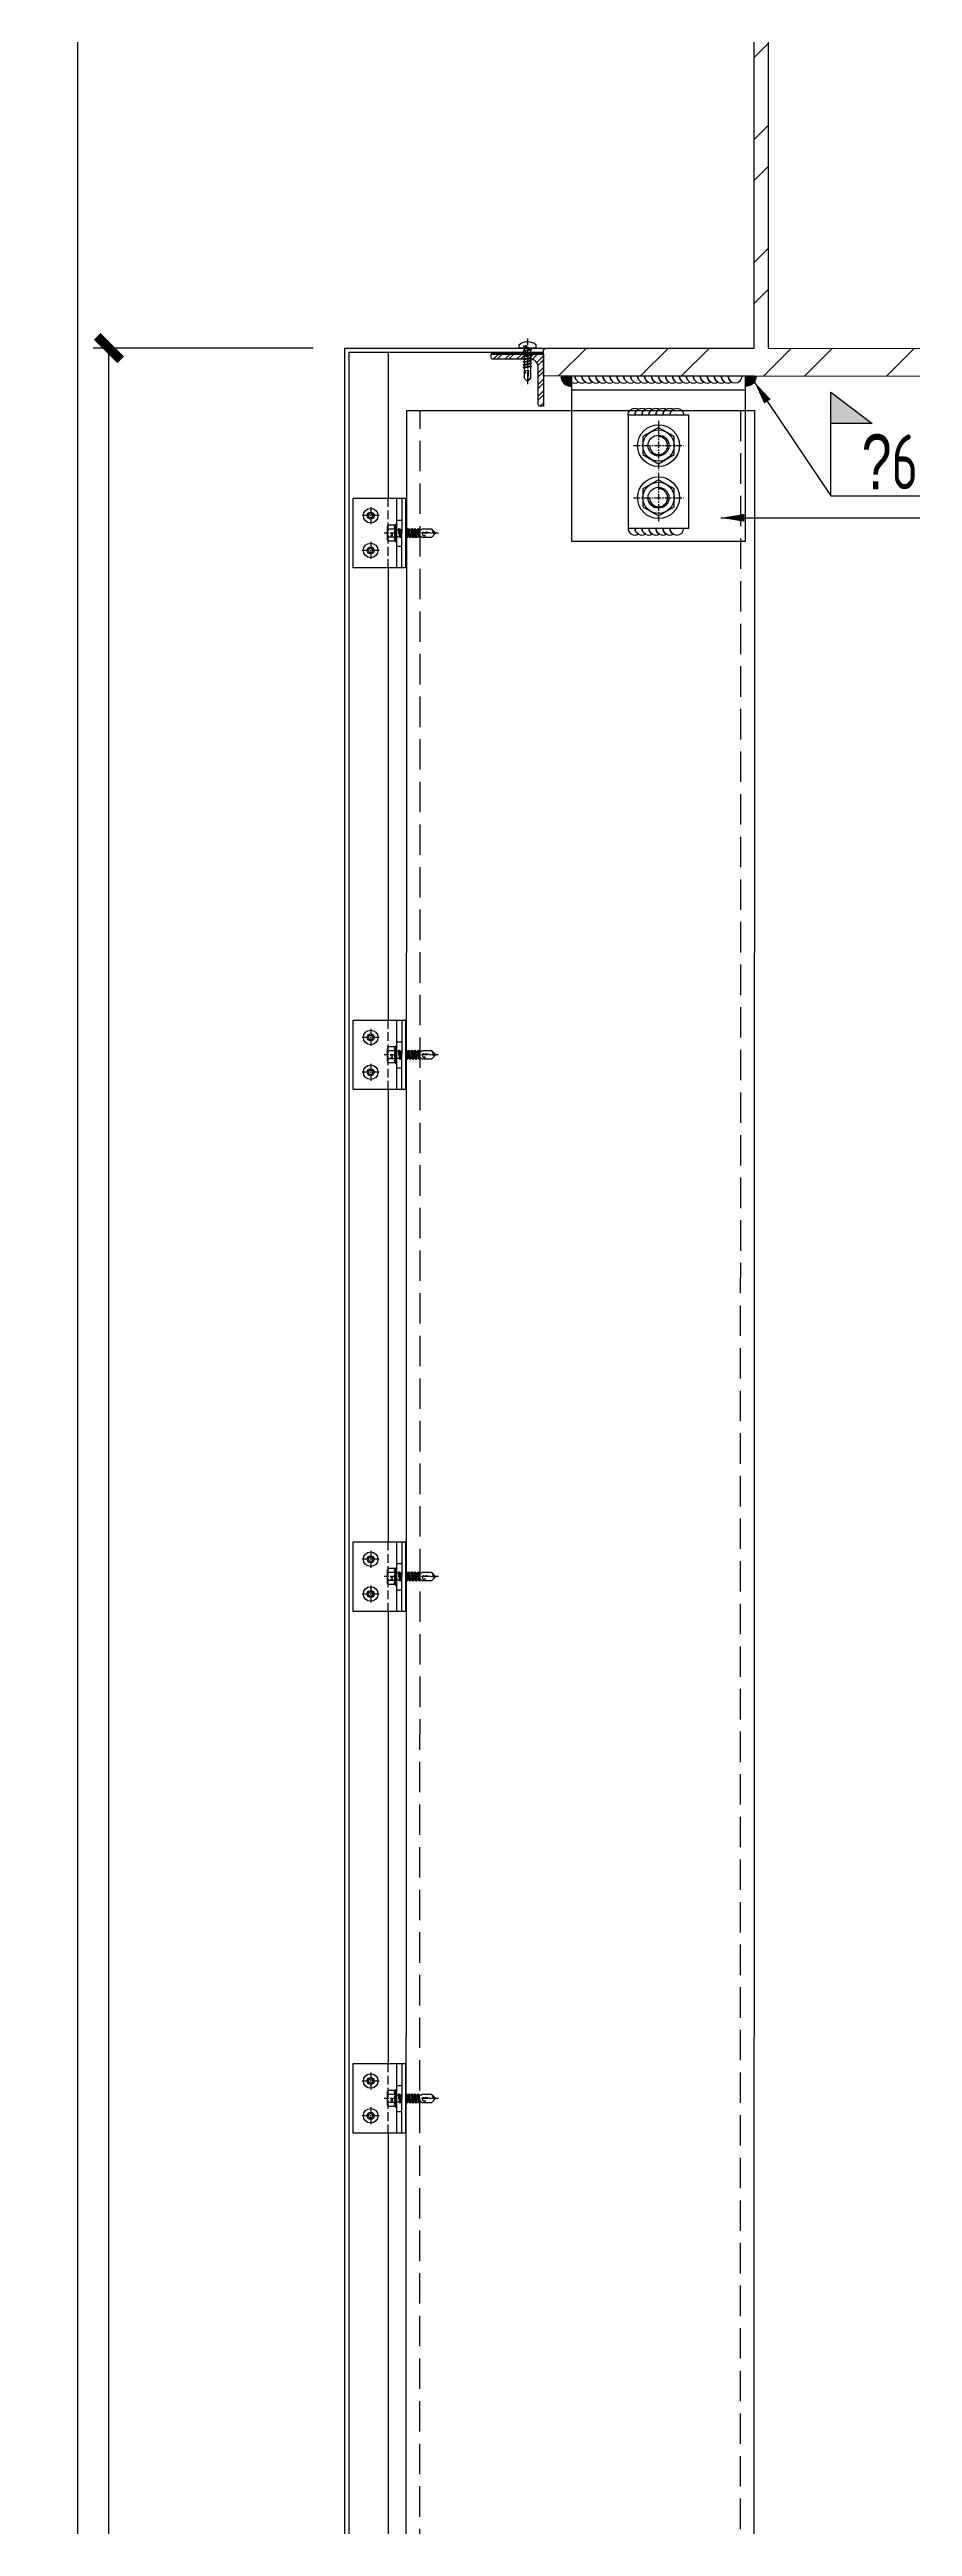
# Model space of a CAD drawing. Extents: x -160106 to 966792, y -663931 to 1550022.
# Drawn here: x -41550 to -41055, y -84372 to -82947 of the extents above; entities that cross this region are included whole.
import ezdxf
from ezdxf.enums import TextEntityAlignment as Align
from ezdxf.xclip import XClip

# ---------------------------------------------------------------- set-up
doc = ezdxf.new("R2010")
doc.units = 0
for name, pattern in [('CENTER', [2, 1.25, -0.25, 0.25, -0.25]), ('ZN-CENTER', [2, 1.25, -0.25, 0.25, -0.25]), ('ZN-DASH', [0.35, 0.25, -0.1])]:
    doc.linetypes.add(name, pattern=pattern)
for name, color, linetype in [('!ZN1-填充-8', 8, 'Continuous'), ('!ZN1-标注-173', 173, 'Continuous'), ('!ZN3-玻璃幕墙-4', 4, 'Continuous'), ('!ZN3-铝板幕墙-3', 3, 'Continuous'), ('!ZN4-辅助材料-1', 1, 'Continuous'), ('!ZN4-配件-11', 11, 'Continuous'), ('!ZN5-钢材投影-40', 40, 'Continuous'), ('!ZN5-钢材断面-2', 2, 'Continuous'), ('!ZN5-铝材投影-112', 112, 'Continuous'), ('!ZN6-虚线-8', 8, 'ZN-DASH'), ('11紧固件', 11, 'Continuous'), ('20剖面图$0$建-墙-填充', 8, 'Continuous'), ('20剖面图$0$建-柱-钢', 9, 'Continuous'), ('DIM', 173, 'Continuous'), ('焊缝', 8, 'Continuous')]:
    doc.layers.add(name, color=color, linetype=linetype)
doc.styles.add('DHTEXT-1', font='ROMANS.shx', dxfattribs={"width": 0.7, "bigfont": 'CHINESE.shx'})
doc.styles.add('HZ_TS_0.7', font='TSSDENG', dxfattribs={"width": 0.7, "bigfont": 'HZTXT'})
doc.dimstyles.new('ZN9', dxfattribs={"dimscale": 9, "dimtxt": 2.5, "dimasz": 1.5, "dimexe": 1, "dimexo": 2, "dimgap": 0.9, "dimtad": 1, "dimdec": 0, "dimdsep": 46, "dimtxsty": 'DHTEXT-1', "dimblk": 'ARCHTICK', "dimcen": 2.5, "dimclrd": 173, "dimclre": 173, "dimclrt": 7, "dimazin": 2, "dimtfac": 1, "dimtix": 1, "dimtmove": 2, "dimatfit": 3, "dimfxl": 0, "dimarcsym": 0})

# ---------------------------------------------------------------- blocks, each defined once
blk = doc.blocks.new('20180403.16475379')
at = {"layer": '!ZN1-填充-8', "ltscale": 2}
blk.add_hatch(color=8, dxfattribs=at).paths.add_polyline_path([(0, -6), (0, 0), (6, 0, -0.414214)])
blk.add_lwpolyline([(0, 0), (0, -6, 0.414214), (6, 0)], format="xyb", dxfattribs=at)
blk = doc.blocks.new('*U3025')
at = {"color": 0, "linetype": 'CENTER', "ltscale": 3}
for p, q in [((0, 14.3), (0, -14.3)), ((-14.3, 0), (14.3, 0))]:
    blk.add_line(p, q, dxfattribs=at)
at = {"linetype": 'ByBlock', "ltscale": 10}
blk.add_lwpolyline([(9, 5.2), (0, 10.4), (-9, 5.2), (-9, -5.2), (0, -10.4), (9, -5.2)], close=True, dxfattribs=at)
for radius in [12, 9, 6]:
    blk.add_circle((0, 0), radius, dxfattribs=at)
blk.add_arc((0, 0), 5.19, 180, 90, dxfattribs=at)
blk = doc.blocks.new('20250822184204')
at = {"layer": '!ZN4-辅助材料-1'}
for points in [[(-32.5, -22.5, -0.57735), (-26.5, -19, 0.267949), (-28.5, -22.5, -0.57735), (-22.5, -19, 0.267949), (-24.5, -22.5, -0.57735), (-18.5, -19, 0.267949), (-20.5, -22.5, -0.57735), (-14.5, -19, 0.267949), (-16.5, -22.5, -0.57735), (-10.5, -19, 0.267949), (-12.5, -22.5, -0.57735), (-6.5, -19, 0.267949), (-8.5, -22.5, -1), (-0.5, -22.5, -1)], [(-32.5, -87.5, 0.57735), (-26.5, -91, -0.267949), (-28.5, -87.5, 0.57735), (-22.5, -91, -0.267949), (-24.5, -87.5, 0.57735), (-18.5, -91, -0.267949), (-20.5, -87.5, 0.57735), (-14.5, -91, -0.267949), (-16.5, -87.5, 0.57735), (-10.5, -91, -0.267949), (-12.5, -87.5, 0.57735), (-6.5, -91, -0.267949), (-8.5, -87.5, 1), (-0.5, -87.5, 1)]]:
    blk.add_lwpolyline(points, format="xyb", dxfattribs=at)
at = {"layer": '!ZN5-钢材投影-40'}
blk.add_line((-65, -8), (35, -8), dxfattribs=at)
for points in [[(-65, -95), (35, -95), (35, 0), (-65, 0)], [(-32.5, -87.5), (2.5, -87.5), (2.5, -22.5), (-32.5, -22.5), (-32.5, -87.5)]]:
    blk.add_lwpolyline(points, close=True, dxfattribs=at)
at = {"layer": '焊缝', "ltscale": 500}
for points in [[(-65, -3.5, -0.267949), (-67, 0, 0.57735), (-61, -3.5, -0.267949), (-63, 0, 0.57735), (-57, -3.5, -0.267949), (-59, 0, 0.57735), (-53, -3.5, -0.267949), (-55, 0, 0.57735), (-49, -3.5, -0.267949), (-51, 0, 0.57735), (-45, -3.5, -0.267949), (-47, 0, 0.57735), (-41, -3.5, -0.267949), (-43, 0, 0.57735), (-37, -3.5, -0.267949), (-39, 0, 0.57735), (-33, -3.5, -0.267949), (-35, 0, 0.57735), (-29, -3.5, 0.57735)], [(-35, 0, 0.57735), (-29, -3.5, -0.267949), (-31, 0, 0.57735), (-25, -3.5, -0.267949), (-27, 0, 0.57735), (-21, -3.5, -0.267949), (-23, 0, 0.57735), (-17, -3.5, -0.267949), (-19, 0, 0.57735), (-13, -3.5, -0.267949), (-15, 0, 0.57735), (-9, -3.5, -0.267949), (-11, 0, 0.57735), (-5, -3.5, -0.267949), (-7, 0, 0.57735), (-1, -3.5, -0.267949), (-3, 0, 0.57735), (3, -3.5, -0.267949), (1, 0, 0.57735), (7, -3.5, -0.267949), (5, 0, 0.57735), (11, -3.5, -0.267949), (9, 0, 0.57735), (15, -3.5, -0.267949), (13, 0, 0.57735), (19, -3.5, -0.267949), (17, 0, 0.57735), (23, -3.5, -0.267949), (21, 0, 0.57735), (27, -3.5, -0.267949), (25, 0, 1), (33, 0, 1)]]:
    blk.add_lwpolyline(points, format="xyb", dxfattribs=at)
at = {"layer": '!ZN3-玻璃幕墙-4', "rotation": 270}
blk.add_blockref('20180403.16475379', (-65, 0), dxfattribs=at)
at = {"layer": '!ZN3-玻璃幕墙-4', "xscale": -1, "rotation": 90}
blk.add_blockref('20180403.16475379', (35, 0), dxfattribs=at)
at = {"layer": '!ZN4-配件-11', "color": 1}
for p in [(-15, -40), (-15, -70)]:
    blk.add_blockref('*U3025', p, dxfattribs=at)
blk = doc.blocks.new('*U1052')
at = {"color": 0, "linetype": 'CENTER', "ltscale": 3}
blk.add_line((-5.4, 0), (20.8, 0), dxfattribs=at)
at = {"linetype": 'ByBlock', "ltscale": 10}
for p, q in [((0, 1.8), (12.4, 1.8)), ((1, 2.4), (1.7, -2.4)), ((2.6, 2.4), (3.3, -2.4)), ((4.2, 2.4), (4.9, -2.4)), ((5.8, 2.4), (6.5, -2.4)), ((7.4, 2.4), (8.1, -2.4)), ((9, 2.4), (9.7, -2.4)), ((10.6, 2.4), (11.3, -2.4)), ((12.4, -1.8), (0, -1.8))]:
    blk.add_line(p, q, dxfattribs=at)
blk.add_lwpolyline([(-3.3, 0.4), (-3.7, 0.4, -0.147478), (-2.1, 4.8), (0, 4.8), (0, -4.7), (-2.1, -4.7, -0.147478), (-3.7, -0.4), (-3.3, -0.4)], format="xyb", close=True, dxfattribs=at)
for points in [[(1.3, -1.8), (0.6, 1.8), (1, 2.4), (1.3, 1.8), (2, -1.8), (1.7, -2.4)], [(2.9, -1.8), (2.2, 1.8), (2.6, 2.4), (2.9, 1.8), (3.6, -1.8), (3.3, -2.4)], [(4.5, -1.8), (3.8, 1.8), (4.2, 2.4), (4.5, 1.8), (5.2, -1.8), (4.9, -2.4)], [(6.1, -1.8), (5.4, 1.8), (5.8, 2.4), (6.1, 1.8), (6.8, -1.8), (6.5, -2.4)], [(7.7, -1.8), (7, 1.8), (7.4, 2.4), (7.7, 1.8), (8.4, -1.8), (8.1, -2.4)], [(9.3, -1.8), (8.6, 1.8), (9, 2.4), (9.3, 1.8), (10, -1.8), (9.7, -2.4)], [(10.9, -1.8), (10.2, 1.8), (10.6, 2.4), (10.9, 1.8), (11.6, -1.8), (11.3, -2.4)]]:
    blk.add_lwpolyline(points, close=True, dxfattribs=at)
for points in [[(12.4, -1.8, -0.414214), (12.5, -1.9), (12.5, -2), (17.4, -2), (19, -0.2), (19, 0.2), (17.4, 2), (12.5, 2), (12.5, 1.9, -0.396102), (12.4, 1.8)], [(14.3, -2), (14.2, -1), (13.7, -1.3, -0.530462), (13, -1), (12.8, 0.1, -0.651316), (13.4, 0.5), (13.8, 0.2), (14.5, 0.6), (19, -0.2, -0.201226), (17.4, 2)]]:
    blk.add_lwpolyline(points, format="xyb", dxfattribs=at)
at = {"layer": 'Defpoints', "color": 0, "ltscale": 10, "style": 'DHTEXT-1', "width": 0.7}
blk.add_text('4.8', height=1, rotation=90, dxfattribs=at).set_placement((-0.5, -1.4), align=Align.CENTER)
blk = doc.blocks.new('*U1991')
at = {"color": 0, "linetype": 'ZN-CENTER', "ltscale": 3}
blk.add_line((24, 0), (-7.3, 0), dxfattribs=at)
at = {"ltscale": 10}
for p, q in [((-5.4, -3.5), (-5.4, 3.5)), ((-1, 4.6), (-4.9, 4.6)), ((-1, 2.3), (-4.9, 2.3)), ((-0.6, -5.1), (-0.6, 5.1)), ((-0.2, 5.5), (0, 4.8)), ((0, -4.8), (0, 4.8)), ((0, 2.1), (14.3, 2.1)), ((1.4, 2.7), (2.2, -2.7)), ((3.2, 2.7), (4, -2.7)), ((5, 2.7), (5.8, -2.7)), ((6.8, 2.7), (7.6, -2.7)), ((8.6, 2.7), (9.4, -2.7)), ((10.4, 2.7), (11.2, -2.7)), ((12.2, 2.7), (13, -2.7)), ((-1, -2.3), (-4.9, -2.3)), ((-1, -4.6), (-4.9, -4.6)), ((-0.2, -5.5), (0, -4.8)), ((14.3, -2.1), (0, -2.1))]:
    blk.add_line(p, q, dxfattribs=at)
for points in [[(1.8, -2.1), (1, 2.1), (1.4, 2.7), (1.8, 2.1), (2.6, -2.1), (2.2, -2.7)], [(3.6, -2.1), (2.8, 2.1), (3.2, 2.7), (3.6, 2.1), (4.4, -2.1), (4, -2.7)], [(5.4, -2.1), (4.6, 2.1), (5, 2.7), (5.4, 2.1), (6.2, -2.1), (5.8, -2.7)], [(7.2, -2.1), (6.4, 2.1), (6.8, 2.7), (7.2, 2.1), (8, -2.1), (7.6, -2.7)], [(9, -2.1), (8.2, 2.1), (8.6, 2.7), (9, 2.1), (9.8, -2.1), (9.4, -2.7)], [(10.8, -2.1), (10, 2.1), (10.4, 2.7), (10.8, 2.1), (11.6, -2.1), (11.2, -2.7)], [(12.6, -2.1), (11.8, 2.1), (12.2, 2.7), (12.6, 2.1), (13.4, -2.1), (13, -2.7)]]:
    blk.add_lwpolyline(points, close=True, dxfattribs=at)
for points in [[(14.3, -2.1, -0.414214), (14.4, -2.2), (14.4, -2.3), (20.2, -2.3), (22, -0.3), (22, 0.3), (20.2, 2.3), (14.4, 2.3), (14.4, 2.2, -0.414214), (14.3, 2.1)], [(16.5, -2.3), (16.4, -1.2), (15.8, -1.5, -0.530462), (15, -1.2), (14.8, 0.1, -0.651316), (15.5, 0.5), (16, 0.2), (16.8, 0.7), (22, -0.3, -0.201226), (20.2, 2.3)]]:
    blk.add_lwpolyline(points, format="xyb", dxfattribs=at)
for centre, radius, start, end in [((-3.9, 3.5), 1.58, 133.1736, 226.8264), ((0.1, 0), 5.58, 155.5673, 204.4327), ((0.1, 3.5), 1.58, 133.1736, 226.8264), ((4.1, 0), 5.58, 155.5673, 204.4327), ((7.5, -2.9), 11.3, 132.4922, 138.6064), ((-3.9, -3.5), 1.58, 133.1736, 226.8264), ((0.1, -3.5), 1.58, 133.1736, 226.8264), ((7.5, 2.9), 11.3, 221.3936, 227.5078)]:
    blk.add_arc(centre, radius, start, end, dxfattribs=at)
at = {"layer": 'Defpoints', "color": 0, "ltscale": 10, "style": 'DHTEXT-1', "width": 0.7}
blk.add_text('5.5', height=1, rotation=90, dxfattribs=at).set_placement((-2.5, -0.9), align=Align.CENTER)
blk = doc.blocks.new('*U2070')
at = {"color": 0, "linetype": 'CENTER', "ltscale": 3}
for p, q in [((4.9, 0), (-4.9, 0)), ((0, 4.9), (0, -4.9))]:
    blk.add_line(p, q, dxfattribs=at)
at = {"linetype": 'ByBlock', "ltscale": 10}
for radius in [4.2, 2, 1.23]:
    blk.add_circle((0, 0), radius, dxfattribs=at)
blk = doc.blocks.new('*U2372')
at = {"ltscale": 0.125}
blk.add_wipeout([(-20, -30), (20, -30), (20, -5), (-20, -5)], dxfattribs=at).dxf.layer = '!ZN6-虚线-8'
at = {"layer": '!ZN1-填充-8'}
h = blk.add_hatch(dxfattribs=at)
h.set_pattern_fill('NET3', color=256, scale=0.75, angle=180, style=0)
h.set_pattern_definition([(180, (-1731.706, 294.7402), (-3e-16, -2.38125), []), (240, (-1731.706, 294.7402), (2.062223, -1.190625), []), (300, (-1731.706, 294.7402), (2.062223, 1.190625), [])])
h.paths.add_polyline_path([(20, 0), (-20, 0), (-20, -2), (20, -2)])
at = {"layer": '!ZN5-铝材投影-112'}
blk.add_lwpolyline([(20, -2), (-20, -2), (-20, -30), (20, -30)], close=True, dxfattribs=at)
at = {"layer": '!ZN6-虚线-8', "color": 8, "linetype": 'ZN-DASH', "ltscale": 20}
blk.add_line((-20, -10), (20, -10), dxfattribs=at)
at = {"layer": '!ZN6-虚线-8', "linetype": 'ZN-DASH', "ltscale": 10}
for p, q in [((-7.5, -5), (-7.5, -2)), ((7.5, -5), (7.5, -2))]:
    blk.add_line(p, q, dxfattribs=at)
at = {"layer": '!ZN4-配件-11', "color": 1, "xscale": -1, "rotation": 270}
for name, p in [('*U1991', (0, -5)), ('*U2070', (-10, -20)), ('*U2070', (10, -20))]:
    blk.add_blockref(name, p, dxfattribs=at)
at = {"ltscale": 0.25}
blk.add_wipeout([(20, 0), (20, -2), (-20, -2), (-20, 0)], dxfattribs=at).dxf.layer = '!ZN4-辅助材料-1'
at = {"layer": '!ZN4-辅助材料-1'}
blk.add_lwpolyline([(20, 0), (-20, 0), (-20, -2), (20, -2)], close=True, dxfattribs=at)
at = {"layer": '!ZN5-铝材投影-112', "ltscale": 0.25}
blk.add_line((-20, -5), (20, -5), dxfattribs=at)
blk = doc.blocks.new('ZN-角钢30X30X3')
at = {"layer": '!ZN1-填充-8'}
h = blk.add_hatch(dxfattribs=at)
h.set_pattern_fill('ANSI32', color=256, scale=0.5, style=0)
edge = h.paths.add_edge_path()
edge.add_line((0, 0), (0, 30))
edge.add_line((0, 30), (2, 30))
edge.add_arc((2, 29), 1, 360, 450, ccw=False)
edge.add_line((3, 29), (3, 7.5))
edge.add_arc((7.5, 7.5), 4.5, 180, 270)
edge.add_line((7.5, 3), (29, 3))
edge.add_arc((29, 2), 1, 360, 450, ccw=False)
edge.add_line((30, 2), (30, 0))
edge.add_line((30, 0), (0, 0))
at = {"layer": '!ZN5-钢材断面-2'}
blk.add_lwpolyline([(0, 0), (0, 30), (2, 30, -0.414214), (3, 29), (3, 7.5, 0.414214), (7.5, 3), (29, 3, -0.414214), (30, 2), (30, 0), (0, 0)], format="xyb", dxfattribs=at)
blk = doc.blocks.new('*U1980')
at = {"layer": '!ZN5-钢材断面-2', "extrusion": (0, 0, -1), "zscale": -1, "rotation": 90}
blk.add_blockref('ZN-角钢30X30X3', (0, 0), dxfattribs=at)
blk = doc.blocks.new('20250911134809')
at = {"layer": '20剖面图$0$建-墙-填充'}
h = blk.add_hatch(dxfattribs=at)
h.set_pattern_fill('金属', color=0, scale=20, style=0)
h.set_pattern_definition([(45, (786552.944, -415521.477), (-35.355339, 35.355339), []), (45, (786576.514, -415521.477), (-35.355339, 35.355339), [])])
h.paths.add_polyline_path([(250, 499.7), (250.1, 483.7), (129, 484), (128.9, 16), (250, 15.7), (250, -0.3), (0, 0), (0, 16), (121, 16), (121, 484), (0, 484), (0, 500)])
at = {"layer": '20剖面图$0$建-柱-钢', "color": 0}
for p, q in [((0, 484), (0, 500)), ((0, 500), (250, 499.7)), ((250, 499.9), (0, 499.9)), ((250, 499.7), (250, 483.7)), ((121, 484), (0, 484)), ((121, 16), (121, 484)), ((250, 483.7), (129, 484)), ((129, 484), (129, 16)), ((0, 0), (0, 16)), ((0, 16), (121, 16)), ((129, 16), (250, 15.7)), ((250, 15.7), (250, -0.3)), ((250, -0.3), (0, 0))]:
    blk.add_line(p, q, dxfattribs=at)
at = {"layer": '焊缝', "ltscale": 30}
for radius in [2, 1]:
    blk.add_arc((240, 15.8), radius, 0, 90, dxfattribs=at)
blk = doc.blocks.new('20250911162422')
at = {"layer": '11紧固件', "ltscale": 100}
h = blk.add_hatch(dxfattribs=at)
h.set_pattern_fill('ANSI38', color=256, scale=0.4, style=0)
h.set_pattern_definition([(45, (-2405.0271, 8612.64044), (-0.449013, 0.449013), []), (135, (-2405.0271, 8612.64044), (-1.347038, 0.449013), [1.5875, -0.9525])])
h.paths.add_polyline_path([(-2375, 8612.6), (-2375, 8613.6), (-2405, 8613.6), (-2405, 8612.6)])
at = {"layer": '!ZN3-铝板幕墙-3', "ltscale": 4}
for p, q in [((-2489.3, 8616.1), (-2375, 8616.1)), ((-2375, 8613.6), (-2486.8, 8613.6))]:
    blk.add_line(p, q, dxfattribs=at)
at = {"layer": '!ZN3-铝板幕墙-3'}
blk.add_line((-2464.3, 8613.6), (-2464.3, 5977), dxfattribs=at)
for points in [[(-2489.3, 8616.1), (-2489.3, 5952)], [(-2486.8, 8613.6), (-2486.8, 5954.5)]]:
    blk.add_lwpolyline(points, dxfattribs=at)
at = {"layer": '!ZN5-钢材投影-40', "ltscale": 0.3}
for p, q in [((-2453.8, 8580.1), (-2454.5, 5254.5)), ((-2453.8, 8580.1), (-2253.8, 8580.1)), ((-2253.8, 8580.1), (-2254.5, 5254.5))]:
    blk.add_line(p, q, dxfattribs=at)
at = {"layer": '!ZN6-虚线-8', "color": 8, "linetype": 'ZN-DASH', "ltscale": 70}
for p, q in [((-2446.5, 5254.5), (-2445.8, 8580.1)), ((-2261.8, 8580.1), (-2262.5, 5254.5))]:
    blk.add_line(p, q, dxfattribs=at)
at = {"layer": '11紧固件', "ltscale": 100}
blk.add_lwpolyline([(-2375, 8612.6), (-2375, 8613.6), (-2405, 8613.6), (-2405, 8612.6), (-2375, 8612.6)], dxfattribs=at)
at = {"layer": '!ZN4-配件-11', "color": 1, "rotation": 270}
blk.add_blockref('*U1052', (-2384.2, 8616.1), dxfattribs=at)
at = {"layer": '!ZN4-配件-11', "xscale": -1.000000000000002, "rotation": 90}
blk.add_blockref('*U1980', (-2375, 8612.6), dxfattribs=at)
at = {"layer": '!ZN5-钢材投影-40', "ltscale": 1000}
blk.add_blockref('20250822184204', (-2293.9, 8600), dxfattribs=at)
at = {"ltscale": 100}
blk.add_blockref('20250911134809', (-2375, 8600.1), dxfattribs=at)
at = {"xscale": -1, "rotation": 269.9892606286638}
for p in [(-2454.3, 8509.7), (-2454.3, 8209.7), (-2454.3, 7909.7), (-2454.3, 7609.7)]:
    blk.add_blockref('*U2372', p, dxfattribs=at)
blk = doc.blocks.new('_ArchTick')
at = {"color": 0, "linetype": 'ByBlock', "const_width": 0.4}
blk.add_lwpolyline([(-0.5, -0.5), (0.5, 0.5)], dxfattribs=at)
blk = doc.blocks.new('*D2979')
at = {"layer": 'Defpoints', "color": 0, "ltscale": 90, "transparency": 16777216}
for p in [(-41516.2, -83119), (-41380.9, -83119), (-41380.9, -85783.1)]:
    blk.add_point(p, dxfattribs=at)
at = {"layer": 'DIM', "color": 173, "linetype": 'ByBlock', "lineweight": -2, "ltscale": 90, "transparency": 16777216}
for p, q in [((-41398.9, -83119), (-41525.2, -83119)), ((-41516.2, -85783.1), (-41516.2, -83119)), ((-41398.9, -85783.1), (-41525.2, -85783.1))]:
    blk.add_line(p, q, dxfattribs=at)
at = {"layer": 'DIM', "color": 173, "lineweight": -2, "ltscale": 90, "transparency": 16777216, "xscale": 13.5, "yscale": 13.5, "zscale": 13.5}
for p, rotation in [((-41516.2, -83119), 90), ((-41516.2, -85783.1), 270)]:
    blk.add_blockref('_ArchTick', p, dxfattribs=dict(at, rotation=rotation))
at = {"layer": 'DIM', "color": 7, "ltscale": 90, "transparency": 16777216, "insert": (-41535.6, -84451), "char_height": 22.5, "attachment_point": 5, "rotation": 90, "style": 'DHTEXT-1'}
blk.add_mtext('2664', dxfattribs=at)
blk = doc.blocks.new('中南-角焊缝符号左')
blk.add_hatch(color=8).paths.add_polyline_path([(0, 6.63), (-2.63, 4.63), (0, 4.63)])
for p, q in [((0, 6.63), (-2.63, 4.63)), ((0, 0), (0, 6.63)), ((-7.13, 3.5), (-10.63, 0)), ((-7.13, 3.5), (-7.13, 0)), ((-2.63, 4.63), (0, 4.63))]:
    blk.add_line(p, q)
at = {"ltscale": 30}
blk.add_line((0, 0), (-11.29, 0), dxfattribs=at)
at = {"color": 0, "style": 'HZ_TS_0.7', "width": 0.7, "flags": 8}
blk.add_attdef('HF', text='', height=3.5, dxfattribs=at).set_placement((-2.45, 2.18), align=Align.MIDDLE_RIGHT)

msp = doc.modelspace()

# ---------------------------------------------------------------- block references
at = {"ltscale": 100}
ref = msp.add_blockref('20250911162422', (-38891.53, -91735.1), dxfattribs=at)
XClip(ref).set_block_clipping_path([(-2642.7646733541, 5752.193232259), (-1150.5523255454, 9333.3919109109)])

# ---------------------------------------------------------------- next in the draw order: block references
at = {"layer": '!ZN1-标注-173', "color": 7}
ref = msp.add_blockref('中南-角焊缝符号左', (-41101.35, -83204.02), dxfattribs=dict(at, xscale=-9, yscale=9, zscale=9))
ref.add_attrib('HF', '%%1376', dxfattribs={"layer": '0', "color": 0, "height": 31.5, "style": 'HZ_TS_0.7', "width": 0.7}).set_placement((-41051.34, -83184.43), align=Align.MIDDLE_RIGHT)

# ---------------------------------------------------------------- next in the draw order: dimensions: what is measured, and where the dimension line sits
at = {"layer": 'DIM', "ltscale": 90}
dim = msp.add_linear_dim(base=(-41516.21, -83118.96), p1=(-41380.86, -85783.1), p2=(-41380.86, -83118.96), angle=90, dimstyle='ZN9', dxfattribs=at)
dim.commit()
dim.dimension.update_dxf_attribs({"geometry": '*D2979', "text_midpoint": (-41535.56, -84451.03)})

# ---------------------------------------------------------------- next in the draw order: leaders
msp.add_leader([(-41145.41, -83138.48), (-41101.35, -83204.02)], dimstyle='ZN9', dxfattribs=at)
at = {"layer": 'DIM'}
msp.add_leader([(-41164.6, -83216.66), (-40192.97, -83216.66), (-40079.44, -83216.66)], dimstyle='ZN9', dxfattribs=at)

doc.saveas('drawing.dxf')
